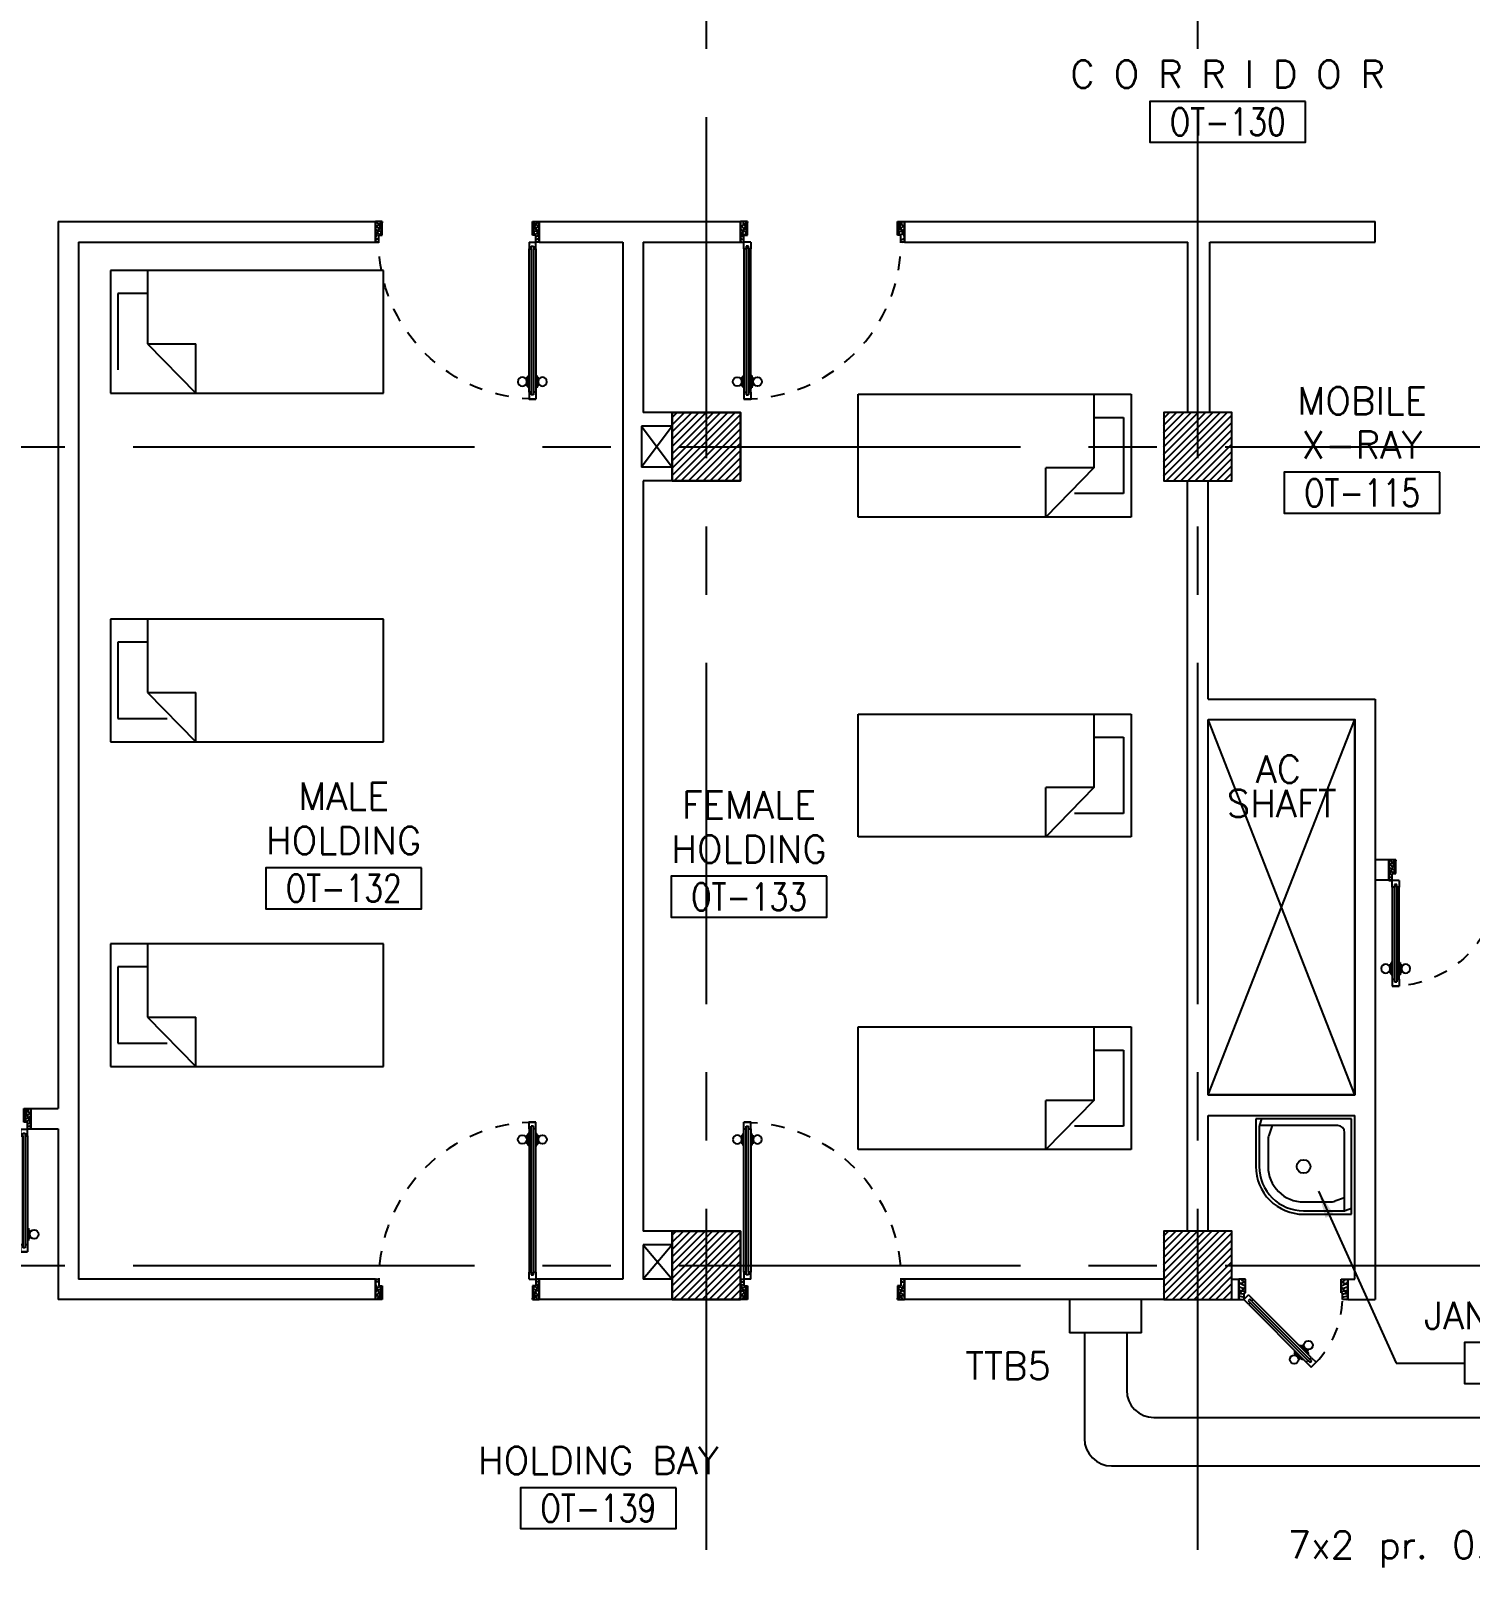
# Model space of a CAD drawing. Extents: x 0 to 92.2, y -1.4 to 78.1.
# Drawn here: x 19.94 to 30.49, y 34.45 to 45.74 of the extents above; entities that cross this region are included whole.
import ezdxf
from ezdxf.enums import TextEntityAlignment as Align

# ---------------------------------------------------------------- set-up
doc = ezdxf.new("R2010")
doc.units = 0
doc.header["$MEASUREMENT"] = 0
doc.linetypes.add('CENTERX2', pattern=[4, 2.5, -0.5, 0.5, -0.5])
doc.linetypes.add('HIDDEN', pattern=[0.375, 0.25, -0.125])
doc.layers.get('0').update_dxf_attribs({"color": 11, "linetype": 'CONTINUOUS'})
for name, color, linetype in [('AXES', 11, 'CENTERX2'), ('COL', 11, 'CONTINUOUS'), ('DOOR', 11, 'CONTINUOUS'), ('E-TEL', 4, 'CONTINUOUS'), ('E-TEXT', 2, 'CONTINUOUS'), ('E-WIRE', 4, 'CONTINUOUS'), ('FIX', 11, 'CONTINUOUS'), ('FUR', 11, 'CONTINUOUS'), ('HAT', 11, 'CONTINUOUS'), ('RM-BOX', 11, 'CONTINUOUS'), ('RM-NAME', 11, 'CONTINUOUS'), ('RM-NO', 11, 'CONTINUOUS'), ('SHAFT', 11, 'CONTINUOUS'), ('WALL', 11, 'CONTINUOUS')]:
    doc.layers.add(name, color=color, linetype=linetype)
doc.styles.add('ROMANS', font='ROMANS.shx', dxfattribs={"width": 0.6})
doc.styles.get("Standard").update_dxf_attribs({"font": 'TXT.shx'})

# ---------------------------------------------------------------- blocks, each defined once
blk = doc.blocks.new('*X68')
at = {"color": 0}
for p, q in [((42139, 149531), (42598, 149990)), ((42139, 149584), (42545, 149990)), ((42139, 149637), (42492, 149990)), ((42139, 149690), (42439, 149990)), ((42139, 149743), (42386, 149990)), ((42139, 149796), (42333, 149990)), ((42139, 149849), (42280, 149990)), ((42139, 149902), (42227, 149990)), ((42139, 149955), (42174, 149990)), ((42151, 149490), (42639, 149978)), ((42204, 149490), (42639, 149925)), ((42257, 149490), (42639, 149872)), ((42310, 149490), (42639, 149819)), ((42363, 149490), (42639, 149766)), ((42416, 149490), (42639, 149713)), ((42469, 149490), (42639, 149660)), ((42522, 149490), (42639, 149607)), ((42575, 149490), (42639, 149554)), ((42628, 149490), (42639, 149501))]:
    blk.add_line(p, q, dxfattribs=at)
blk = doc.blocks.new('*X67')
at = {"color": 0}
for p, q in [((38539, 149537), (38992, 149990)), ((38539, 149590), (38939, 149990)), ((38539, 149643), (38886, 149990)), ((38539, 149696), (38833, 149990)), ((38539, 149749), (38780, 149990)), ((38539, 149802), (38726, 149990)), ((38539, 149856), (38673, 149990)), ((38539, 149909), (38620, 149990)), ((38539, 149962), (38567, 149990)), ((38545, 149490), (39039, 149984)), ((38598, 149490), (39039, 149931)), ((38651, 149490), (39039, 149878)), ((38704, 149490), (39039, 149825)), ((38757, 149490), (39039, 149772)), ((38810, 149490), (39039, 149719)), ((38863, 149490), (39039, 149666)), ((38916, 149490), (39039, 149613)), ((38969, 149490), (39039, 149560)), ((39022, 149490), (39039, 149507))]:
    blk.add_line(p, q, dxfattribs=at)
blk = doc.blocks.new('*X64')
at = {"color": 0}
for p, q in [((42139, 155524), (42605, 155990)), ((42139, 155577), (42552, 155990)), ((42139, 155630), (42499, 155990)), ((42139, 155683), (42446, 155990)), ((42139, 155736), (42393, 155990)), ((42139, 155789), (42340, 155990)), ((42139, 155842), (42287, 155990)), ((42139, 155895), (42234, 155990)), ((42139, 155948), (42181, 155990)), ((42158, 155490), (42639, 155971)), ((42211, 155490), (42639, 155918)), ((42264, 155490), (42639, 155865)), ((42317, 155490), (42639, 155812)), ((42370, 155490), (42639, 155759)), ((42423, 155490), (42639, 155706)), ((42476, 155490), (42639, 155653)), ((42529, 155490), (42639, 155600)), ((42582, 155490), (42639, 155546)), ((42635, 155490), (42639, 155493))]:
    blk.add_line(p, q, dxfattribs=at)
blk = doc.blocks.new('*X63')
at = {"color": 0}
for p, q in [((38539, 155530), (38999, 155990)), ((38539, 155583), (38946, 155990)), ((38539, 155636), (38893, 155990)), ((38539, 155689), (38840, 155990)), ((38539, 155742), (38787, 155990)), ((38539, 155795), (38734, 155990)), ((38539, 155848), (38681, 155990)), ((38539, 155901), (38628, 155990)), ((38539, 155954), (38575, 155990)), ((38552, 155490), (39039, 155977)), ((38605, 155490), (39039, 155924)), ((38658, 155490), (39039, 155871)), ((38711, 155490), (39039, 155818)), ((38764, 155490), (39039, 155765)), ((38817, 155490), (39039, 155712)), ((38870, 155490), (39039, 155659)), ((38923, 155490), (39039, 155606)), ((38976, 155490), (39039, 155553)), ((39029, 155490), (39039, 155500))]:
    blk.add_line(p, q, dxfattribs=at)
blk = doc.blocks.new('RM1')
at = {"layer": 'RM-BOX'}
blk.add_lwpolyline([(570, -200), (-570, -200), (-570, -500), (570, -500)], close=True, dxfattribs=at)
at = {"layer": 'RM-NAME', "style": 'ROMANS'}
blk.add_attdef('ROOMNAME1', text='', height=200, dxfattribs=at).set_placement((0, 324), align=Align.MIDDLE)
blk = doc.blocks.new('COL50')
at = {"layer": 'COL'}
blk.add_lwpolyline([(-250, 250), (-250, -250), (250, -250), (250, 250)], close=True, dxfattribs=at)
blk = doc.blocks.new('DOOR80A')
at = {"layer": 'DOOR', "color": 0, "linetype": 'BYBLOCK'}
for p, q in [((50, 0), (0, 0)), ((0, -150), (0, 0)), ((50, -100), (50, 0)), ((750, 0), (800, 0)), ((750, -100), (750, 0)), ((800, -150), (800, 0)), ((40, -100), (50, -100)), ((40, -150), (40, -100)), ((760, -100), (750, -100)), ((760, -150), (760, -100)), ((0, -150), (40, -150)), ((71, -115), (36, -150)), ((71, -185), (36, -150)), ((80, -148), (69, -159)), ((69, -159), (83, -173)), ((71, -115), (106, -150)), ((83, -173), (71, -185)), ((94, -162), (80, -148)), ((106, -150), (94, -162)), ((800, -150), (760, -150)), ((409, -523), (404, -528)), ((404, -528), (467, -592)), ((413, -537), (406, -543)), ((452, -589), (406, -543)), ((458, -583), (413, -537)), ((444, -488), (449, -483)), ((449, -483), (513, -546)), ((458, -492), (465, -485)), ((504, -537), (458, -492)), ((510, -531), (465, -485)), ((504, -537), (510, -531)), ((508, -551), (513, -546)), ((458, -583), (452, -589)), ((472, -587), (467, -592)), ((495, -610), (507, -598)), ((495, -610), (531, -645)), ((507, -598), (522, -612)), ((519, -586), (531, -574)), ((519, -586), (533, -600)), ((522, -612), (533, -600)), ((531, -574), (566, -610)), ((531, -645), (566, -610)), ((566, -610), (531, -645)), ((566, -610), (531, -645))]:
    blk.add_line(p, q, dxfattribs=at)
at = {"layer": 'DOOR', "linetype": 'BYBLOCK'}
for p, q in [((0, 0), (0, -150)), ((800, 0), (800, -150)), ((71, -185), (495, -610)), ((83, -173), (507, -598)), ((94, -162), (519, -586)), ((531, -574), (106, -150))]:
    blk.add_line(p, q, dxfattribs=at)
at = {"layer": 'DOOR', "color": 9, "linetype": 'BYBLOCK'}
for p, q in [((50, -20), (0, -40)), ((50, -57), (0, -114)), ((750, -20), (800, -40)), ((750, -57), (800, -114))]:
    blk.add_line(p, q, dxfattribs=at)
at = {"layer": 'DOOR', "color": 0, "linetype": 'BYBLOCK'}
for centre in [(406, -589), (510, -485)]:
    blk.add_circle(centre, 32.4, dxfattribs=at)
at = {"layer": 'DOOR', "color": 9, "linetype": 'BYBLOCK'}
for centre, radius, start, end in [((83, 61), 90.6, 222.1924, 248.8332), ((717, 61), 90.6, 291.1668, 317.8076), ((84, 75), 128, 228.9138, 254.5616), ((93, 163), 237, 247.0019, 259.6432), ((96, 237), 331, 253.1999, 262.0767), ((97, 305), 419, 256.6141, 262.1784), ((716, 75), 128, 285.4384, 311.0862), ((707, 163), 237, 280.3568, 292.9981), ((704, 237), 331, 277.9233, 286.8001), ((703, 305), 419, 277.8216, 283.3859), ((98, 371), 505, 258.8249, 263.419), ((50, 0), 154, 251.1053, 256.2858), ((702, 371), 505, 276.581, 281.1751), ((750, 0), 154, 283.7142, 288.8947)]:
    blk.add_arc(centre, radius, start, end, dxfattribs=at)
at = {"layer": 'DOOR', "linetype": 'HIDDEN', "ltscale": 0.5}
blk.add_arc((85, -136), 675, 315.4463, 358.7997, dxfattribs=at)
at = {"layer": 'WALL'}
for p, q in [((0, 0), (0, -150)), ((800, 0), (800, -150))]:
    blk.add_line(p, q, dxfattribs=at)
blk = doc.blocks.new('JAN-001')
for p, q in [((730, -30), (30, -30)), ((30, -30), (30, -730)), ((705, -80), (130, -80)), ((610, -80), (635, -152)), ((688, -30), (704, -76)), ((705, -380), (705, -84)), ((730, -380), (730, -30)), ((80, -130), (80, -705)), ((640, -380), (640, -184)), ((80, -610), (152, -635)), ((184, -640), (380, -640)), ((30, -688), (76, -704)), ((30, -730), (380, -730)), ((84, -705), (380, -705))]:
    blk.add_line(p, q)
blk.add_circle((380, -380), 50)
for centre, radius, start, end in [((130, -130), 50, 90, 180), ((680, -84), 25, 0, 19.0039), ((540, -184), 100, 0, 19.0039), ((380, -380), 350, 270, 0), ((380, -380), 325, 270, 0), ((380, -380), 260, 270, 0), ((184, -540), 100, 250.9961, 270), ((84, -680), 25, 250.9961, 270)]:
    blk.add_arc(centre, radius, start, end)
blk = doc.blocks.new('A$C2A864A15')
at = {"layer": 'FIX', "rotation": 270}
blk.add_blockref('JAN-001', (730, 730), dxfattribs=at)
blk = doc.blocks.new('DD1600')
at = {"layer": 'DOOR', "color": 0, "linetype": 'BYBLOCK'}
for p, q in [((235881, 58759), (235931, 58759)), ((235931, 58759), (235881, 58759)), ((235881, 58709), (235881, 58759)), ((235881, 58709), (235898, 58709)), ((235898, 58729), (235914, 58729)), ((235898, 58709), (235898, 58729)), ((235914, 58709), (235914, 58729)), ((235914, 58709), (235931, 58709)), ((235931, 58709), (235931, 58759)), ((237431, 58759), (237381, 58759)), ((237381, 58759), (237431, 58759)), ((237381, 58709), (237381, 58759)), ((237398, 58709), (237381, 58709)), ((237414, 58729), (237398, 58729)), ((237398, 58709), (237398, 58729)), ((237414, 58709), (237414, 58729)), ((237431, 58709), (237414, 58709)), ((237431, 58709), (237431, 58759)), ((235874, 58664), (235865, 58664)), ((235865, 58664), (235865, 58599)), ((235874, 58599), (235865, 58599)), ((235881, 58676), (235874, 58676)), ((235874, 58586), (235874, 58676)), ((235874, 58664), (235874, 58599)), ((235931, 58676), (235938, 58676)), ((235938, 58586), (235938, 58676)), ((235938, 58664), (235947, 58664)), ((235938, 58664), (235938, 58599)), ((235938, 58599), (235947, 58599)), ((235947, 58664), (235947, 58599)), ((237374, 58664), (237365, 58664)), ((237365, 58664), (237365, 58599)), ((237374, 58599), (237365, 58599)), ((237381, 58676), (237374, 58676)), ((237374, 58586), (237374, 58676)), ((237374, 58664), (237374, 58599)), ((237431, 58676), (237438, 58676)), ((237438, 58586), (237438, 58676)), ((237438, 58664), (237447, 58664)), ((237438, 58664), (237438, 58599)), ((237438, 58599), (237447, 58599)), ((237447, 58664), (237447, 58599)), ((235881, 58586), (235874, 58586)), ((235931, 58586), (235938, 58586)), ((237381, 58586), (237374, 58586)), ((237431, 58586), (237438, 58586)), ((235898, 58034), (235881, 58034)), ((235881, 58034), (235881, 57984)), ((235898, 58014), (235898, 58034)), ((235931, 58034), (235914, 58034)), ((235914, 58034), (235914, 58014)), ((235931, 57984), (235931, 58034)), ((237381, 58034), (237398, 58034)), ((237381, 57984), (237381, 58034)), ((237398, 58034), (237398, 58014)), ((237414, 58034), (237431, 58034)), ((237414, 58014), (237414, 58034)), ((237431, 58034), (237431, 57984)), ((235856, 57834), (235856, 57984)), ((235856, 57984), (235881, 57984)), ((235931, 57984), (235881, 57984)), ((235881, 57984), (235881, 57934)), ((235881, 57934), (235906, 57934)), ((235914, 58014), (235898, 58014)), ((235906, 57934), (235906, 57834)), ((237381, 57984), (237431, 57984)), ((237398, 58014), (237414, 58014)), ((237406, 57934), (237406, 57834)), ((237431, 57934), (237406, 57934)), ((237456, 57984), (237431, 57984)), ((237431, 57984), (237431, 57934)), ((237456, 57834), (237456, 57984)), ((235906, 57834), (235856, 57834)), ((237406, 57834), (237456, 57834))]:
    blk.add_line(p, q, dxfattribs=at)
at = {"layer": 'DOOR', "linetype": 'BYBLOCK'}
for p, q in [((235881, 58034), (235881, 58709)), ((235898, 58034), (235898, 58709)), ((235914, 58034), (235914, 58709)), ((235931, 58709), (235931, 58034)), ((237381, 58709), (237381, 58034)), ((237398, 58034), (237398, 58709)), ((237414, 58034), (237414, 58709)), ((237431, 58034), (237431, 58709))]:
    blk.add_line(p, q, dxfattribs=at)
at = {"layer": 'DOOR', "color": 9, "linetype": 'BYBLOCK'}
for p, q in [((235906, 57834), (235856, 57947)), ((235906, 57834), (235893, 57934)), ((237406, 57834), (237456, 57947)), ((237406, 57834), (237420, 57934)), ((235906, 57834), (235856, 57874)), ((237406, 57834), (237456, 57874))]:
    blk.add_line(p, q, dxfattribs=at)
at = {"layer": 'DOOR', "color": 0, "linetype": 'BYBLOCK'}
for centre in [(235833, 58631), (235980, 58631), (237333, 58631), (237480, 58631)]:
    blk.add_circle(centre, 32.4, dxfattribs=at)
at = {"layer": 'DOOR', "linetype": 'HIDDEN', "ltscale": 0.5}
for centre, start, end in [((235882, 57984), 359.9683, 90.0296), ((237431, 57984), 89.9704, 180.0317)]:
    blk.add_arc(centre, 775, start, end, dxfattribs=at)
at = {"layer": 'DOOR', "color": 9, "linetype": 'BYBLOCK'}
for centre, radius, start, end in [((235906, 57834), 154, 103.7142, 108.8947), ((235906, 57834), 134, 100.72, 111.8402), ((235906, 57834), 114, 102.6226, 115.9162), ((235906, 57834), 94.4, 90, 121.9818), ((237406, 57834), 94.4, 58.0182, 90), ((237406, 57834), 134, 68.1598, 79.28), ((237406, 57834), 114, 64.0838, 77.3774), ((237406, 57834), 154, 71.1053, 76.2858), ((235906, 57834), 74.4, 90, 132.2236), ((235906, 57834), 54.4, 90, 156.7926), ((235906, 57834), 34.4, 90, 180), ((235906, 57834), 14.4, 90, 180), ((237406, 57834), 74.4, 47.7764, 90), ((237406, 57834), 54.4, 23.2074, 90), ((237406, 57834), 34.4, 0, 90), ((237406, 57834), 14.4, 0, 90)]:
    blk.add_arc(centre, radius, start, end, dxfattribs=at)
blk = doc.blocks.new('A$C272A55A0')
at = {"layer": 'DOOR', "color": 0, "linetype": 'BYBLOCK'}
for p, q in [((0, 900), (0, 1050)), ((50, 1050), (0, 1050)), ((50, 950), (50, 1050)), ((1750, 950), (1750, 1050)), ((1750, 1050), (1800, 1050)), ((1800, 1050), (1800, 900)), ((25, 950), (50, 950)), ((25, 900), (25, 950)), ((1775, 950), (1750, 950)), ((1775, 900), (1775, 950)), ((0, 900), (25, 900)), ((75, 900), (25, 900)), ((25, 850), (25, 900)), ((42, 850), (25, 850)), ((58, 870), (42, 870)), ((42, 870), (42, 850)), ((58, 850), (58, 870)), ((75, 850), (58, 850)), ((75, 900), (75, 850)), ((1725, 900), (1775, 900)), ((1725, 900), (1725, 850)), ((1725, 850), (1742, 850)), ((1742, 870), (1758, 870)), ((1742, 850), (1742, 870)), ((1758, 870), (1758, 850)), ((1758, 850), (1775, 850)), ((1800, 900), (1775, 900)), ((1775, 850), (1775, 900)), ((1718, 160), (1709, 160)), ((1709, 95), (1709, 160)), ((1725, 173), (1718, 173)), ((1718, 173), (1718, 83)), ((1718, 95), (1718, 160)), ((1775, 173), (1782, 173)), ((1782, 173), (1782, 83)), ((1782, 160), (1791, 160)), ((1782, 95), (1782, 160)), ((1791, 95), (1791, 160)), ((25, 50), (42, 50)), ((25, 50), (25, 0)), ((25, 0), (75, 0)), ((75, 0), (25, 0)), ((42, 50), (42, 30)), ((42, 30), (58, 30)), ((58, 50), (75, 50)), ((58, 50), (58, 30)), ((75, 50), (75, 0)), ((1718, 95), (1709, 95)), ((1725, 83), (1718, 83)), ((1742, 50), (1725, 50)), ((1725, 50), (1725, 0)), ((1775, 0), (1725, 0)), ((1725, 0), (1775, 0)), ((1742, 50), (1742, 30)), ((1758, 30), (1742, 30)), ((1775, 50), (1758, 50)), ((1758, 50), (1758, 30)), ((1775, 83), (1782, 83)), ((1775, 50), (1775, 0)), ((1782, 95), (1791, 95))]:
    blk.add_line(p, q, dxfattribs=at)
at = {"layer": 'DOOR', "color": 9, "linetype": 'BYBLOCK'}
for p, q in [((50, 1050), (0, 1010)), ((50, 1050), (0, 937)), ((50, 1050), (37, 950)), ((1750, 1050), (1800, 1010)), ((1750, 1050), (1800, 937)), ((1750, 1050), (1763, 950))]:
    blk.add_line(p, q, dxfattribs=at)
at = {"layer": 'DOOR', "linetype": 'BYBLOCK'}
for p, q in [((25, 850), (25, 50)), ((42, 850), (42, 50)), ((58, 850), (58, 50)), ((75, 50), (75, 850)), ((1725, 50), (1725, 850)), ((1742, 850), (1742, 50)), ((1758, 850), (1758, 50)), ((1775, 850), (1775, 50))]:
    blk.add_line(p, q, dxfattribs=at)
at = {"layer": 'DOOR', "color": 0, "linetype": 'BYBLOCK'}
for centre in [(1676, 128), (1824, 128)]:
    blk.add_circle(centre, 32.4, dxfattribs=at)
at = {"layer": 'DOOR', "color": 9, "linetype": 'BYBLOCK'}
for centre, radius, start, end in [((50, 1050), 54.4, 203.2074, 270), ((50, 1050), 34.4, 180, 270), ((50, 1050), 14.4, 180, 270), ((1750, 1050), 14.4, 270, 0), ((1750, 1050), 34.4, 270, 0), ((1750, 1050), 54.4, 270, 336.7926), ((50, 1050), 74.4, 227.7764, 270), ((50, 1050), 94.4, 238.0182, 270), ((50, 1050), 114, 244.0838, 257.3774), ((50, 1050), 134, 248.1598, 259.28), ((50, 1050), 154, 251.1053, 256.2858), ((1750, 1050), 74.4, 270, 312.2236), ((1750, 1050), 94.4, 270, 301.9818), ((1750, 1050), 114, 282.6226, 295.9162), ((1750, 1050), 134, 280.72, 291.8402), ((1750, 1050), 154, 283.7142, 288.8947)]:
    blk.add_arc(centre, radius, start, end, dxfattribs=at)
at = {"layer": 'DOOR', "linetype": 'HIDDEN', "ltscale": 0.5}
for centre, start, end in [((50, 851), 268.3174, 3.2965), ((1750, 851), 176.7035, 271.6826)]:
    blk.add_arc(centre, 851, start, end, dxfattribs=at)
at = {"layer": 'WALL', "linetype": 'BYBLOCK'}
blk.add_line((1800, 900), (1800, 1050), dxfattribs=at)
blk = doc.blocks.new('DOOR100')
at = {"layer": 'DOOR', "color": 0, "linetype": 'BYBLOCK'}
for p, q in [((-25, 1300), (-75, 1300)), ((-75, 1300), (-25, 1300)), ((-75, 1250), (-75, 1300)), ((-58, 1250), (-75, 1250)), ((-42, 1270), (-58, 1270)), ((-58, 1250), (-58, 1270)), ((-42, 1250), (-42, 1270)), ((-25, 1250), (-42, 1250)), ((-25, 1250), (-25, 1300)), ((-82, 1205), (-91, 1205)), ((-91, 1205), (-91, 1140)), ((-82, 1140), (-91, 1140)), ((-75, 1218), (-82, 1218)), ((-82, 1128), (-82, 1218)), ((-82, 1205), (-82, 1140)), ((-25, 1218), (-18, 1218)), ((-18, 1128), (-18, 1218)), ((-18, 1205), (-9, 1205)), ((-18, 1205), (-18, 1140)), ((-18, 1140), (-9, 1140)), ((-9, 1205), (-9, 1140)), ((-75, 1128), (-82, 1128)), ((-25, 1128), (-18, 1128)), ((-1200, 0), (-1200, 150)), ((-1200, 150), (-1175, 150)), ((-1200, 150), (-1200, 0)), ((-1175, 150), (-1175, 100)), ((-75, 200), (-58, 200)), ((-75, 150), (-75, 200)), ((-75, 150), (-25, 150)), ((-58, 200), (-58, 180)), ((-58, 180), (-42, 180)), ((-42, 200), (-25, 200)), ((-42, 180), (-42, 200)), ((-25, 200), (-25, 150)), ((0, 150), (-25, 150)), ((-25, 150), (-25, 100)), ((0, 150), (0, 0)), ((-1150, 0), (-1200, 0)), ((-1175, 100), (-1150, 100)), ((-1150, 100), (-1150, 0)), ((-50, 100), (-50, 0)), ((-25, 100), (-50, 100)), ((-50, 0), (0, 0))]:
    blk.add_line(p, q, dxfattribs=at)
at = {"layer": 'DOOR', "linetype": 'BYBLOCK'}
for p, q in [((-75, 1250), (-75, 200)), ((-58, 200), (-58, 1250)), ((-42, 200), (-42, 1250)), ((-25, 200), (-25, 1250)), ((0, 0), (0, 150))]:
    blk.add_line(p, q, dxfattribs=at)
at = {"layer": 'DOOR', "color": 9, "linetype": 'BYBLOCK'}
for p, q in [((-1150, 0), (-1200, 114)), ((-50, 0), (0, 114)), ((-1150, 0), (-1200, 40)), ((-1150, 0), (-1163, 100)), ((-50, 0), (-37, 100)), ((-50, 0), (0, 40))]:
    blk.add_line(p, q, dxfattribs=at)
at = {"layer": 'DOOR', "color": 0, "linetype": 'BYBLOCK'}
for centre in [(-124, 1173), (24, 1173)]:
    blk.add_circle(centre, 32.4, dxfattribs=at)
at = {"layer": 'DOOR', "linetype": 'HIDDEN', "ltscale": 0.5}
blk.add_arc((-25, 150), 1150, 90, 180.0001, dxfattribs=at)
at = {"layer": 'DOOR', "color": 9, "linetype": 'BYBLOCK'}
for centre, radius, start, end in [((-1150, 0), 154, 103.7142, 108.8947), ((-1150, 0), 134, 100.72, 111.8402), ((-50, 0), 134, 68.1598, 79.28), ((-50, 0), 154, 71.1053, 76.2858), ((-1150, 0), 94.4, 90, 121.9818), ((-1150, 0), 74.4, 90, 132.2236), ((-1150, 0), 54.4, 90, 156.7926), ((-1150, 0), 34.4, 90, 180), ((-1150, 0), 14.4, 90, 180), ((-50, 0), 94.4, 58.0182, 90), ((-50, 0), 74.4, 47.7764, 90), ((-50, 0), 54.4, 23.2074, 90), ((-50, 0), 34.4, 0, 90), ((-50, 0), 14.4, 0, 90), ((-50, 0), 114, 64.0838, 77.3774)]:
    blk.add_arc(centre, radius, start, end, dxfattribs=at)

msp = doc.modelspace()

# ---------------------------------------------------------------- linework, layer by layer
at = {"layer": 'AXES'}
for p, q in [((24.8927, -1.3931), (24.8927, 77.4195)), ((28.4927, -1.3931), (28.4927, 77.4195)), ((0.6927, 42.6911), (68.7327, 42.6911)), ((0.6927, 36.6911), (68.7327, 36.6911))]:
    msp.add_line(p, q, dxfattribs=at)
at = {"layer": 'COL'}
for points in [[(24.6427, 42.9411), (24.6427, 42.4411), (25.1427, 42.4411), (25.1427, 42.9411)], [(24.6427, 36.9411), (24.6427, 36.4411), (25.1427, 36.4411), (25.1427, 36.9411)]]:
    msp.add_lwpolyline(points, close=True, dxfattribs=at)
at = {"layer": 'E-TEL', "color": 4}
for p, q in [((28.0808, 36.4411), (27.552, 36.4411)), ((27.552, 36.4411), (27.552, 36.196)), ((28.0808, 36.196), (28.0808, 36.4411)), ((28.0808, 36.196), (27.552, 36.196))]:
    msp.add_line(p, q, dxfattribs=at)
at = {"layer": 'E-WIRE', "linetype": 'BYBLOCK', "ltscale": 0.3}
for p, q in [((27.6614, 36.196), (27.6614, 35.4214)), ((27.9715, 36.196), (27.9715, 35.7764))]:
    msp.add_line(p, q, dxfattribs=at)
at = {"layer": 'E-WIRE', "color": 4, "linetype": 'BYBLOCK'}
for p, q in [((28.1715, 35.5764), (74.5196, 35.5764)), ((27.8614, 35.2214), (33.7152, 35.2214))]:
    msp.add_line(p, q, dxfattribs=at)
at = {"layer": 'E-WIRE', "linetype": 'BYBLOCK'}
msp.add_arc((28.1715, 35.7764), 0.2, 180, 270, dxfattribs=at)
at = {"layer": 'E-WIRE', "linetype": 'BYBLOCK', "ltscale": 0.3}
msp.add_arc((27.8614, 35.4214), 0.2, 180, 270, dxfattribs=at)
at = {"layer": 'FUR'}
for p, q in [((22.5257, 43.9838), (20.5257, 43.9838)), ((20.5257, 43.9838), (20.5257, 43.0838)), ((20.7974, 43.9838), (20.7974, 43.445)), ((22.5257, 43.0838), (22.5257, 43.9838)), ((20.5812, 43.8139), (20.5812, 43.256)), ((20.7974, 43.8139), (20.5812, 43.8139)), ((20.7974, 43.445), (21.1508, 43.445)), ((20.7974, 43.445), (21.1508, 43.0838)), ((21.1508, 43.0838), (21.1508, 43.445)), ((20.5257, 43.0838), (22.5257, 43.0838)), ((26.0033, 42.1755), (26.0033, 43.0755)), ((26.0033, 43.0755), (28.0033, 43.0755)), ((27.7316, 43.0755), (27.7316, 42.5366)), ((28.0033, 43.0755), (28.0033, 42.1755)), ((27.7316, 42.9056), (27.9478, 42.9056)), ((27.9478, 42.9056), (27.9478, 42.3477)), ((27.7316, 42.5366), (27.3782, 42.5366)), ((27.3782, 42.1755), (27.3782, 42.5366)), ((27.7316, 42.5366), (27.3782, 42.1755)), ((27.9478, 42.3477), (27.5881, 42.3477)), ((28.0033, 42.1755), (26.0033, 42.1755)), ((22.5257, 41.428), (20.5257, 41.428)), ((20.5257, 41.428), (20.5257, 40.528)), ((20.7974, 41.428), (20.7974, 40.8891)), ((22.5257, 40.528), (22.5257, 41.428)), ((20.5812, 41.2581), (20.5812, 40.7001)), ((20.7974, 41.2581), (20.5812, 41.2581)), ((20.7974, 40.8891), (21.1508, 40.8891)), ((20.7974, 40.8891), (21.1508, 40.528)), ((21.1508, 40.528), (21.1508, 40.8891)), ((20.5812, 40.7001), (20.9409, 40.7001)), ((26.0033, 39.8319), (26.0033, 40.7319)), ((26.0033, 40.7319), (28.0033, 40.7319)), ((27.7316, 40.7319), (27.7316, 40.1931)), ((28.0033, 40.7319), (28.0033, 39.8319)), ((27.7316, 40.562), (27.9478, 40.562)), ((27.9478, 40.562), (27.9478, 40.0041)), ((20.5257, 40.528), (22.5257, 40.528)), ((27.7316, 40.1931), (27.3782, 40.1931)), ((27.3782, 39.8319), (27.3782, 40.1931)), ((27.7316, 40.1931), (27.3782, 39.8319)), ((27.9478, 40.0041), (27.5881, 40.0041)), ((28.0033, 39.8319), (26.0033, 39.8319)), ((22.5257, 39.0491), (20.5257, 39.0491)), ((20.5257, 39.0491), (20.5257, 38.1491)), ((20.7974, 39.0491), (20.7974, 38.5102)), ((22.5257, 38.1491), (22.5257, 39.0491)), ((20.5812, 38.8792), (20.5812, 38.3212)), ((20.7974, 38.8792), (20.5812, 38.8792)), ((20.7974, 38.5102), (21.1508, 38.5102)), ((20.7974, 38.5102), (21.1508, 38.1491)), ((21.1508, 38.1491), (21.1508, 38.5102)), ((26.0033, 37.5397), (26.0033, 38.4397)), ((26.0033, 38.4397), (28.0033, 38.4397)), ((27.7316, 38.4397), (27.7316, 37.9008)), ((28.0033, 38.4397), (28.0033, 37.5397)), ((20.5812, 38.3212), (20.9409, 38.3212)), ((27.7316, 38.2698), (27.9478, 38.2698)), ((27.9478, 38.2698), (27.9478, 37.7118)), ((20.5257, 38.1491), (22.5257, 38.1491)), ((27.7316, 37.9008), (27.3782, 37.9008)), ((27.3782, 37.5397), (27.3782, 37.9008)), ((27.7316, 37.9008), (27.3782, 37.5397)), ((27.9478, 37.7118), (27.5881, 37.7118)), ((28.0033, 37.5397), (26.0033, 37.5397))]:
    msp.add_line(p, q, dxfattribs=at)
at = {"layer": 'RM-NAME', "color": 8}
for p, q in [((29.3773, 37.2362), (29.946, 35.975)), ((29.946, 35.975), (30.4471, 35.975))]:
    msp.add_line(p, q, dxfattribs=at)
msp.add_solid([(29.4274, 37.0397), (29.4884, 37.0666), (29.3773, 37.2362)], dxfattribs=at)
at = {"layer": 'SHAFT', "linetype": 'BYBLOCK'}
for p, q in [((24.6427, 42.8411), (24.4177, 42.5411)), ((24.4177, 42.8411), (24.6427, 42.5411))]:
    msp.add_line(p, q, dxfattribs=at)
at = {"layer": 'SHAFT', "linetype": 'CONTINUOUS'}
for p, q in [((29.6427, 37.9411), (28.5677, 40.6911)), ((28.5677, 37.9411), (29.6427, 40.6911))]:
    msp.add_line(p, q, dxfattribs=at)
at = {"layer": 'WALL'}
for p, q in [((20.1427, 44.3411), (22.4677, 44.3411)), ((20.1427, 44.3411), (20.1427, 37.8412)), ((22.4677, 44.3411), (22.4677, 44.1911)), ((23.6677, 44.3411), (25.1427, 44.3411)), ((23.6677, 44.3411), (23.6677, 44.1911)), ((26.3427, 44.3411), (29.7927, 44.3411)), ((20.2927, 44.1911), (20.2927, 36.5911)), ((20.2927, 44.1911), (22.4677, 44.1911)), ((23.6677, 44.1911), (24.2802, 44.1911)), ((24.2802, 44.1911), (24.2802, 36.5911)), ((24.4302, 44.1911), (24.4302, 42.9411)), ((24.4302, 44.1911), (25.1427, 44.1911)), ((26.3427, 44.1911), (28.4208, 44.1911)), ((28.4208, 42.9411), (28.4208, 44.1911)), ((28.5799, 42.9411), (28.5799, 44.1911)), ((28.5799, 44.1911), (29.7927, 44.1911)), ((24.4177, 42.8411), (24.4177, 42.5411)), ((24.4302, 42.4411), (24.4302, 36.9411)), ((28.4177, 40.7661), (28.4177, 42.4411)), ((28.5677, 40.8411), (28.5677, 42.4411)), ((28.4177, 36.9411), (28.4177, 40.7661)), ((29.7927, 40.8411), (29.7927, 36.4411)), ((28.5677, 37.9411), (28.5677, 40.6911)), ((29.8927, 39.6638), (29.7927, 39.6638)), ((29.8927, 39.5138), (29.8927, 39.6638)), ((29.8927, 39.5138), (29.7927, 39.5138)), ((19.9427, 37.8412), (20.1427, 37.8412)), ((28.5677, 36.9411), (28.5677, 37.7911)), ((19.9427, 37.6912), (20.1427, 37.6912)), ((20.1427, 37.6912), (20.1427, 36.4411)), ((24.4302, 36.8411), (24.4302, 36.5911)), ((22.4677, 36.5911), (20.2927, 36.5911)), ((22.4677, 36.5911), (22.4677, 36.4411)), ((24.2802, 36.5911), (23.6677, 36.5911)), ((23.6677, 36.5911), (23.6677, 36.4411)), ((24.6427, 36.5911), (24.4302, 36.5911)), ((28.2427, 36.5911), (26.3427, 36.5911)), ((28.7427, 36.5911), (28.7927, 36.5911)), ((28.7927, 36.4411), (28.7927, 36.5911)), ((29.5927, 36.5911), (29.6427, 36.5911)), ((29.5927, 36.4411), (29.5927, 36.5911)), ((22.4677, 36.4411), (20.1427, 36.4411)), ((23.8177, 36.4411), (23.6677, 36.4411)), ((24.6427, 36.4411), (23.6677, 36.4411)), ((28.2427, 36.4411), (26.3427, 36.4411)), ((28.7427, 36.4411), (28.7927, 36.4411)), ((29.5927, 36.4411), (29.7927, 36.4411))]:
    msp.add_line(p, q, dxfattribs=at)
at = {"layer": 'WALL', "linetype": 'BYBLOCK'}
for p, q in [((25.1427, 44.1911), (25.1427, 44.3411)), ((26.3427, 44.1911), (26.3427, 44.3411)), ((29.7927, 44.1911), (29.7927, 44.3411)), ((24.6427, 42.9411), (24.4302, 42.9411)), ((24.6427, 42.8411), (24.4177, 42.8411)), ((24.6427, 42.5411), (24.4177, 42.5411)), ((24.6427, 42.4411), (24.4302, 42.4411)), ((28.5677, 40.8411), (29.7927, 40.8411)), ((28.5677, 40.6911), (29.6427, 40.6911)), ((29.6427, 37.9411), (29.6427, 40.6911)), ((28.5677, 37.9411), (29.6427, 37.9411)), ((19.9427, 37.8412), (19.9427, 37.6912)), ((28.5677, 37.7911), (29.6427, 37.7911)), ((29.6427, 36.5911), (29.6427, 37.7911)), ((24.6427, 36.9411), (24.4302, 36.9411)), ((24.6427, 36.8411), (24.4302, 36.8411)), ((24.6427, 36.8411), (24.4302, 36.5911)), ((24.4302, 36.8411), (24.6427, 36.5911)), ((26.3427, 36.5911), (26.3427, 36.4411))]:
    msp.add_line(p, q, dxfattribs=at)
at = {"layer": 'WALL', "linetype": 'BYBLOCK', "ltscale": 0.3}
for points in [[(24.6427, 42.9411), (25.1427, 42.9411), (25.1427, 42.4411), (24.6427, 42.4411)], [(28.7427, 42.9411), (28.2427, 42.9411), (28.2427, 42.4411), (28.7427, 42.4411)], [(25.1427, 36.4411), (24.6427, 36.4411), (24.6427, 36.9411), (25.1427, 36.9411)], [(28.7427, 36.9411), (28.2427, 36.9411), (28.2427, 36.4411), (28.7427, 36.4411)]]:
    msp.add_lwpolyline(points, close=True, dxfattribs=at)
at = {"layer": 'WALL'}
msp.add_lwpolyline([(28.5677, 40.6911), (29.6427, 40.6911), (29.6427, 37.9411), (28.5677, 37.9411)], close=True, dxfattribs=at)

# ---------------------------------------------------------------- block references
at = {"layer": 'COL', "xscale": 0.001, "yscale": 0.001, "zscale": 0.001}
for p in [(28.4927, 42.6911), (28.4927, 36.6911)]:
    msp.add_blockref('COL50', p, dxfattribs=at)
at = {"layer": 'DOOR', "yscale": 0.001, "zscale": 0.001}
for p, xscale, rotation in [((23.6677, 44.3411), -0.001, 179.9999999999896), ((25.1427, 44.3411), 0.001, 180.0000000000104), ((23.6677, 36.4411), 0.001, 1.039168751049146e-11), ((25.1427, 36.4411), -0.001, 359.9999999999896)]:
    msp.add_blockref('DOOR100', p, dxfattribs=dict(at, xscale=xscale, rotation=rotation))
at = {"layer": 'DOOR', "color": 0, "linetype": 'BYBLOCK', "xscale": -0.001, "yscale": 0.001, "zscale": 0.001, "rotation": 180}
msp.add_blockref('DD1600', (-205.9635, 97.4974), dxfattribs=at)
at = {"layer": 'DOOR', "color": 0, "linetype": 'BYBLOCK', "xscale": 0.001, "yscale": 0.001, "zscale": 0.001}
msp.add_blockref('A$C272A55A0', (18.1427, 36.7908), dxfattribs=at)
at = {"layer": 'DOOR', "color": 7, "linetype": 'BYBLOCK', "xscale": 0.001, "yscale": 0.001, "zscale": 0.001}
msp.add_blockref('DOOR80A', (28.7927, 36.5911), dxfattribs=at)
at = {"layer": 'FIX', "linetype": 'BYBLOCK', "xscale": 0.001, "yscale": 0.001, "zscale": 0.001}
msp.add_blockref('A$C2A864A15', (28.9177, 37.0661), dxfattribs=at)
at = {"layer": 'HAT', "xscale": 0.001, "yscale": 0.001, "zscale": 0.001}
for name in ['*X63', '*X64', '*X67', '*X68']:
    msp.add_blockref(name, (-13.8965, -113.0486), dxfattribs=at)
at = {"layer": 'RM-NAME'}
ref = msp.add_blockref('RM1', (28.7111, 45.4223), dxfattribs=dict(at, xscale=0.001, yscale=0.001, zscale=0.001))
ref.add_attrib('ROOMNO', 'OT-130', dxfattribs={"layer": 'RM-NO', "height": 0.2, "style": 'ROMANS', "width": 0.8}).set_placement((28.7111, 45.0723), align=Align.MIDDLE)
ref.add_attrib('ROOMNAME2', 'C O R R I D O R', dxfattribs={"height": 0.2, "style": 'ROMANS'}).set_placement((28.7111, 45.4223), align=Align.MIDDLE)
ref = msp.add_blockref('RM1', (29.6958, 42.7045), dxfattribs=dict(at, xscale=0.001, yscale=0.001, zscale=0.001))
ref.add_attrib('ROOMNO', 'OT-115', dxfattribs={"layer": 'RM-NO', "height": 0.2, "style": 'ROMANS', "width": 0.8}).set_placement((29.6958, 42.3545), align=Align.MIDDLE)
ref.add_attrib('ROOMNAME2', 'X-RAY', dxfattribs={"height": 0.2, "style": 'ROMANS'}).set_placement((29.6958, 42.7045), align=Align.MIDDLE)
ref.add_attrib('ROOMNAME1', 'MOBILE', dxfattribs={"height": 0.2, "style": 'ROMANS'}).set_placement((29.6958, 43.0283), align=Align.MIDDLE)
ref = msp.add_blockref('RM1', (22.2348, 39.8055), dxfattribs=dict(at, xscale=0.001, yscale=0.001, zscale=0.001))
ref.add_attrib('ROOMNO', 'OT-132', dxfattribs={"layer": 'RM-NO', "height": 0.2, "style": 'ROMANS', "width": 0.8}).set_placement((22.2348, 39.4555), align=Align.MIDDLE)
ref.add_attrib('ROOMNAME2', 'HOLDING', dxfattribs={"height": 0.2, "style": 'ROMANS'}).set_placement((22.2348, 39.8055), align=Align.MIDDLE)
ref.add_attrib('ROOMNAME1', 'MALE', dxfattribs={"height": 0.2, "style": 'ROMANS'}).set_placement((22.2348, 40.1293), align=Align.MIDDLE)
ref = msp.add_blockref('RM1', (25.2042, 39.7429), dxfattribs=dict(at, xscale=0.001, yscale=0.001, zscale=0.001))
ref.add_attrib('ROOMNO', 'OT-133', dxfattribs={"layer": 'RM-NO', "height": 0.2, "style": 'ROMANS', "width": 0.8}).set_placement((25.2042, 39.3929), align=Align.MIDDLE)
ref.add_attrib('ROOMNAME2', 'HOLDING', dxfattribs={"height": 0.2, "style": 'ROMANS'}).set_placement((25.2042, 39.7429), align=Align.MIDDLE)
ref.add_attrib('ROOMNAME1', 'FEMALE', dxfattribs={"height": 0.2, "style": 'ROMANS'}).set_placement((25.2042, 40.0667), align=Align.MIDDLE)
ref = msp.add_blockref('RM1', (31.017, 36.325), dxfattribs=dict(at, xscale=0.001, yscale=0.001, zscale=0.001))
ref.add_attrib('ROOMNO', 'OT-134', dxfattribs={"layer": 'RM-NO', "height": 0.2, "style": 'ROMANS', "width": 0.8}).set_placement((31.017, 35.975), align=Align.MIDDLE)
ref.add_attrib('ROOMNAME2', 'JANITOR R.N.', dxfattribs={"height": 0.2, "style": 'ROMANS'}).set_placement((31.017, 36.325), align=Align.MIDDLE)
ref = msp.add_blockref('RM1', (24.1001, 35.2621), dxfattribs=dict(at, xscale=0.001, yscale=0.001, zscale=0.001))
ref.add_attrib('ROOMNO', 'OT-139', dxfattribs={"layer": 'RM-NO', "height": 0.2, "style": 'ROMANS', "width": 0.8}).set_placement((24.1001, 34.9121), align=Align.MIDDLE)
ref.add_attrib('ROOMNAME2', 'HOLDING BAY', dxfattribs={"height": 0.2, "style": 'ROMANS'}).set_placement((24.1001, 35.2621), align=Align.MIDDLE)

# ---------------------------------------------------------------- texts
at = {"layer": 'E-TEXT', "color": 4}
for s, p in [('TTB5', (26.79, 35.8544, -1.2)), ('7x2 pr. 0.6mm DIA IN', (29.15, 34.5427, -2.4))]:
    msp.add_text(s, height=0.2, dxfattribs=at).set_placement(p)
at = {"layer": 'RM-NAME', "style": 'ROMANS'}
for s, p in [('AC', (29.0834, 40.3287)), ('SHAFT', (29.1066, 40.077))]:
    msp.add_text(s, height=0.2, dxfattribs=at).set_placement(p, align=Align.MIDDLE)

doc.saveas('drawing.dxf')
